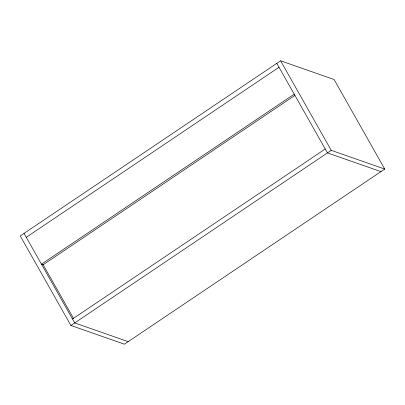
<?xml version="1.0" encoding="UTF-8"?>
<svg xmlns="http://www.w3.org/2000/svg" width="405" height="405" viewBox="0 0 405 405"><rect width="100%" height="100%" fill="white"/><g stroke="black" fill="none" stroke-linecap="round" stroke-linejoin="round"><path stroke-width="0.61" d="M280.589 60.801L20.25 235.938L70.91 325.478L124.411 344.199L384.75 169.062L334.09 79.522L280.589 60.801L331.25 150.346L384.75 169.062M26.264 237.3L279.01 67.276M294.207 94.137L41.462 264.161L43.163 264.759L294.86 95.438M72.49 319.008L325.235 148.979M70.91 325.478L331.25 150.346M380.953 171.619L327.453 152.898L276.792 63.357M128.208 341.643L74.707 322.927L24.047 233.381M42.859 264.217L73.573 318.507"/></g></svg>
